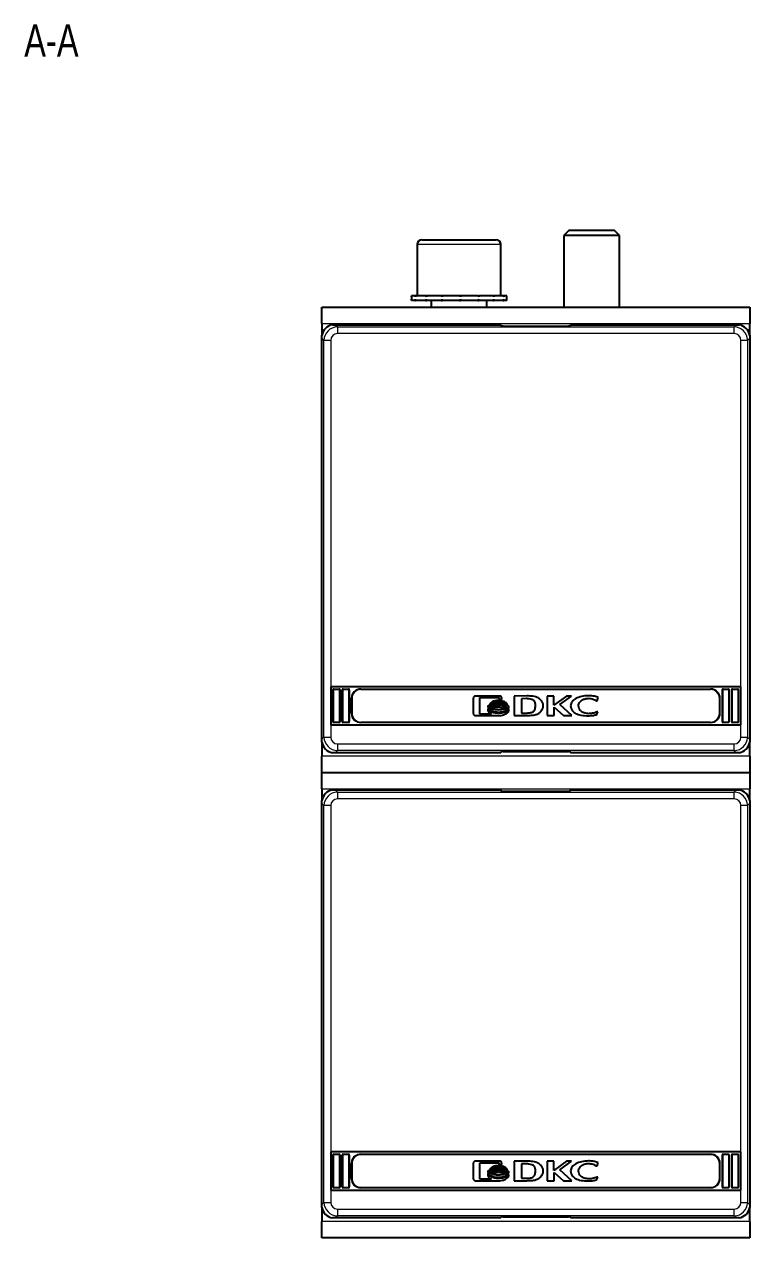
# Model space of a CAD drawing. Header units: millimetres. Extents: x 0 to 1604, y -557 to 575.
# Drawn here: x 1448.2 to 1604.1, y 289.4 to 550.2 of the extents above; entities that cross this region are included whole.
import ezdxf

# ---------------------------------------------------------------- set-up
doc = ezdxf.new("R2010")
doc.units = ezdxf.units.MM
doc.layers.add('FORMAT', color=7, linetype='Continuous')
doc.styles.add('SLDTEXTSTYLE0', font='TXT', dxfattribs={"width": 0.75})

msp = doc.modelspace()

# ---------------------------------------------------------------- linework, layer by layer
at = {"color": 7, "linetype": 'Continuous', "lineweight": 25}
for p, q in [((1533.64, 503.89), (1542.08, 503.89)), ((1542.08, 503.89), (1549.64, 503.89)), ((1565.22, 505.89), (1564.14, 504.82)), ((1564.14, 504.82), (1564.14, 489.39)), ((1576.14, 504.82), (1564.14, 504.82)), ((1575.07, 505.89), (1565.22, 505.89)), ((1576.14, 504.82), (1575.07, 505.89)), ((1576.14, 489.39), (1576.14, 504.82)), ((1532.64, 502.89), (1532.64, 491.89)), ((1550.64, 491.89), (1550.64, 502.89)), ((1531.39, 491.89), (1531.39, 490.89)), ((1531.39, 491.89), (1531.4, 491.89)), ((1531.39, 490.89), (1531.4, 490.89)), ((1531.4, 491.89), (1531.4, 491.64)), ((1532.21, 491.89), (1531.4, 491.89)), ((1531.4, 490.89), (1531.4, 491.14)), ((1532.21, 490.89), (1531.4, 490.89)), ((1532.21, 491.89), (1532.31, 491.89)), ((1532.21, 490.89), (1532.31, 490.89)), ((1532.31, 491.89), (1532.31, 491.64)), ((1534.46, 491.89), (1532.31, 491.89)), ((1532.31, 490.89), (1532.31, 491.14)), ((1534.46, 490.89), (1532.31, 490.89)), ((1534.46, 491.89), (1534.64, 491.89)), ((1534.46, 490.89), (1534.64, 490.89)), ((1534.64, 491.89), (1534.64, 491.64)), ((1537.81, 491.89), (1534.64, 491.89)), ((1534.64, 490.89), (1534.64, 491.14)), ((1537.81, 490.89), (1534.64, 490.89)), ((1535.64, 490.89), (1535.64, 489.39)), ((1537.81, 491.89), (1538.04, 491.89)), ((1537.81, 490.89), (1538.04, 490.89)), ((1538.04, 491.89), (1538.04, 491.64)), ((1541.74, 491.89), (1538.04, 491.89)), ((1538.04, 490.89), (1538.04, 491.14)), ((1541.74, 490.89), (1538.04, 490.89)), ((1541.74, 491.89), (1541.82, 491.89)), ((1541.74, 490.89), (1541.9, 490.89)), ((1541.9, 490.89), (1541.99, 490.89)), ((1541.95, 491.89), (1541.99, 491.89)), ((1541.99, 491.89), (1541.99, 491.64)), ((1545.65, 491.89), (1541.99, 491.89)), ((1541.99, 490.89), (1541.99, 491.14)), ((1545.65, 490.89), (1541.99, 490.89)), ((1545.65, 491.89), (1545.88, 491.89)), ((1545.65, 490.89), (1545.88, 490.89)), ((1545.88, 491.89), (1545.88, 491.64)), ((1548.96, 491.89), (1545.88, 491.89)), ((1545.88, 490.89), (1545.88, 491.14)), ((1548.96, 490.89), (1545.88, 490.89)), ((1547.64, 489.39), (1547.64, 490.89)), ((1548.96, 491.89), (1549.13, 491.89)), ((1548.96, 490.89), (1549.13, 490.89)), ((1549.13, 491.89), (1549.13, 491.64)), ((1551.15, 491.89), (1549.13, 491.89)), ((1549.13, 490.89), (1549.13, 491.14)), ((1551.15, 490.89), (1549.13, 490.89)), ((1551.15, 491.89), (1551.24, 491.89)), ((1551.15, 490.89), (1551.24, 490.89)), ((1551.24, 491.89), (1551.24, 491.64)), ((1551.89, 491.89), (1551.24, 491.89)), ((1551.24, 490.89), (1551.24, 491.14)), ((1551.89, 490.89), (1551.24, 490.89)), ((1551.89, 490.89), (1551.89, 491.89)), ((1512.14, 485.89), (1512.14, 489.39)), ((1512.14, 489.39), (1604.14, 489.39)), ((1604.14, 489.39), (1604.14, 485.89)), ((1512.14, 485.89), (1512.14, 483.37)), ((1514.42, 485.64), (1515.04, 485.64)), ((1515.04, 485.64), (1550.64, 485.64)), ((1550.64, 485.64), (1550.64, 485.51)), ((1551.14, 485.37), (1565.14, 485.37)), ((1565.64, 485.51), (1565.64, 485.64)), ((1565.64, 485.64), (1601.24, 485.64)), ((1601.24, 485.64), (1601.87, 485.64)), ((1604.14, 483.37), (1604.14, 485.89)), ((1512.14, 482.74), (1512.14, 483.37)), ((1512.14, 396.54), (1512.14, 482.74)), ((1604.14, 483.37), (1604.14, 482.74)), ((1604.14, 482.74), (1604.14, 396.54)), ((1602.24, 407.84), (1514.04, 407.84)), ((1514.04, 407.84), (1514.04, 399.64)), ((1514.54, 400.34), (1514.54, 407.14)), ((1514.74, 407.34), (1515.84, 407.34)), ((1516.04, 407.14), (1516.04, 400.34)), ((1516.54, 400.34), (1516.54, 407.14)), ((1516.74, 407.34), (1517.84, 407.34)), ((1518.04, 407.14), (1518.04, 400.34)), ((1520.54, 407.34), (1595.74, 407.34)), ((1598.24, 407.14), (1598.24, 400.34)), ((1598.44, 407.34), (1599.54, 407.34)), ((1599.74, 400.34), (1599.74, 407.14)), ((1600.24, 407.14), (1600.24, 400.34)), ((1600.44, 407.34), (1601.54, 407.34)), ((1601.74, 400.34), (1601.74, 407.14)), ((1602.24, 399.64), (1602.24, 407.84)), ((1518.54, 402.14), (1518.54, 405.34)), ((1544.71, 405.4), (1544.71, 402.08)), ((1550.39, 405.84), (1545.15, 405.84)), ((1546.13, 405.51), (1550.3, 405.51)), ((1546.13, 401.97), (1546.13, 405.51)), ((1550.3, 405.51), (1550.3, 405.12)), ((1550.3, 405.12), (1550.83, 405.12)), ((1550.83, 405.12), (1550.83, 405.4)), ((1556.29, 405.86), (1553.46, 405.84)), ((1553.46, 405.84), (1553.46, 401.64)), ((1556.08, 405.28), (1555.04, 405.26)), ((1555.04, 405.26), (1555.04, 402.16)), ((1562.05, 405.84), (1560.57, 405.84)), ((1560.57, 405.84), (1560.57, 401.64)), ((1562.05, 403.87), (1562.05, 405.84)), ((1564.72, 405.84), (1562.05, 403.87)), ((1563.32, 403.98), (1565.85, 405.84)), ((1565.85, 405.84), (1564.72, 405.84)), ((1571.12, 404.82), (1571.32, 404.82)), ((1571.32, 404.82), (1571.57, 405.55)), ((1597.74, 402.14), (1597.74, 405.34)), ((1548.59, 401.96), (1546.13, 401.97)), ((1547.86, 403.83), (1547.86, 403.38)), ((1547.86, 403.11), (1547.86, 402.65)), ((1552.32, 403.27), (1552.32, 403.72)), ((1552.32, 402.54), (1552.32, 403.01)), ((1555.04, 402.16), (1555.99, 402.18)), ((1562.07, 403.41), (1564.08, 401.64)), ((1562.07, 401.64), (1562.07, 403.41)), ((1565.91, 401.64), (1563.32, 403.98)), ((1571.3, 401.88), (1571.49, 402.42)), ((1571.49, 402.42), (1571.33, 402.42)), ((1514.04, 399.64), (1602.24, 399.64)), ((1515.84, 400.14), (1514.74, 400.14)), ((1517.84, 400.14), (1516.74, 400.14)), ((1595.74, 400.14), (1520.54, 400.14)), ((1545.15, 401.64), (1550.39, 401.64)), ((1553.46, 401.64), (1556.14, 401.65)), ((1556.14, 401.65), (1556.16, 401.65)), ((1556.16, 401.65), (1556.17, 401.65)), ((1560.57, 401.64), (1562.07, 401.64)), ((1564.08, 401.64), (1565.91, 401.64)), ((1599.54, 400.14), (1598.44, 400.14)), ((1601.54, 400.14), (1600.44, 400.14)), ((1512.14, 395.92), (1512.14, 396.54)), ((1604.14, 396.54), (1604.14, 395.92)), ((1512.14, 395.92), (1512.14, 392.89)), ((1551.14, 393.91), (1565.14, 393.91)), ((1604.14, 392.89), (1604.14, 395.92)), ((1512.14, 389.39), (1512.14, 392.89)), ((1515.04, 393.64), (1514.42, 393.64)), ((1550.64, 393.64), (1515.04, 393.64)), ((1550.64, 393.64), (1550.64, 393.78)), ((1565.64, 393.78), (1565.64, 393.64)), ((1601.24, 393.64), (1565.64, 393.64)), ((1601.87, 393.64), (1601.24, 393.64)), ((1604.14, 392.89), (1604.14, 389.39)), ((1512.14, 385.89), (1512.14, 389.39)), ((1512.14, 389.39), (1604.14, 389.39)), ((1604.14, 389.39), (1604.14, 385.89)), ((1512.14, 385.89), (1512.14, 383.37)), ((1514.42, 385.64), (1515.04, 385.64)), ((1515.04, 385.64), (1550.64, 385.64)), ((1550.64, 385.64), (1550.64, 385.51)), ((1551.14, 385.37), (1565.14, 385.37)), ((1565.64, 385.51), (1565.64, 385.64)), ((1565.64, 385.64), (1601.24, 385.64)), ((1601.24, 385.64), (1601.87, 385.64)), ((1604.14, 383.37), (1604.14, 385.89)), ((1512.14, 382.74), (1512.14, 383.37)), ((1512.14, 296.54), (1512.14, 382.74)), ((1604.14, 383.37), (1604.14, 382.74)), ((1604.14, 382.74), (1604.14, 296.54)), ((1602.24, 307.84), (1514.04, 307.84)), ((1514.04, 307.84), (1514.04, 299.64)), ((1602.24, 299.64), (1602.24, 307.84)), ((1514.54, 300.34), (1514.54, 307.14)), ((1514.74, 307.34), (1515.84, 307.34)), ((1516.04, 307.14), (1516.04, 300.34)), ((1516.54, 300.34), (1516.54, 307.14)), ((1516.74, 307.34), (1517.84, 307.34)), ((1518.04, 307.14), (1518.04, 300.34)), ((1518.54, 302.14), (1518.54, 305.34)), ((1520.54, 307.34), (1595.74, 307.34)), ((1544.71, 305.4), (1544.71, 302.08)), ((1550.39, 305.84), (1545.15, 305.84)), ((1546.13, 305.51), (1550.3, 305.51)), ((1546.13, 301.97), (1546.13, 305.51)), ((1550.3, 305.51), (1550.3, 305.12)), ((1550.83, 305.12), (1550.83, 305.4)), ((1556.29, 305.86), (1553.46, 305.84)), ((1553.46, 305.84), (1553.46, 301.64)), ((1556.08, 305.28), (1555.04, 305.26)), ((1555.04, 305.26), (1555.04, 302.16)), ((1562.05, 305.84), (1560.57, 305.84)), ((1560.57, 305.84), (1560.57, 301.64)), ((1562.05, 303.87), (1562.05, 305.84)), ((1564.72, 305.84), (1562.05, 303.87)), ((1563.32, 303.98), (1565.85, 305.84)), ((1565.85, 305.84), (1564.72, 305.84)), ((1571.32, 304.82), (1571.57, 305.55)), ((1597.74, 302.14), (1597.74, 305.34)), ((1598.24, 307.14), (1598.24, 300.34)), ((1598.44, 307.34), (1599.54, 307.34)), ((1599.74, 300.34), (1599.74, 307.14)), ((1600.24, 307.14), (1600.24, 300.34)), ((1600.44, 307.34), (1601.54, 307.34)), ((1601.74, 300.34), (1601.74, 307.14)), ((1547.86, 303.83), (1547.86, 303.38)), ((1547.86, 303.11), (1547.86, 302.65)), ((1550.3, 305.12), (1550.83, 305.12)), ((1552.32, 303.27), (1552.32, 303.72)), ((1552.32, 302.54), (1552.32, 303.01)), ((1562.07, 303.41), (1564.08, 301.64)), ((1562.07, 301.64), (1562.07, 303.41)), ((1565.91, 301.64), (1563.32, 303.98)), ((1571.12, 304.82), (1571.32, 304.82)), ((1515.84, 300.14), (1514.74, 300.14)), ((1517.84, 300.14), (1516.74, 300.14)), ((1595.74, 300.14), (1520.54, 300.14)), ((1545.15, 301.64), (1550.39, 301.64)), ((1548.59, 301.96), (1546.13, 301.97)), ((1553.46, 301.64), (1556.14, 301.65)), ((1555.04, 302.16), (1555.99, 302.18)), ((1556.14, 301.65), (1556.16, 301.65)), ((1556.16, 301.65), (1556.17, 301.65)), ((1560.57, 301.64), (1562.07, 301.64)), ((1564.08, 301.64), (1565.91, 301.64)), ((1571.3, 301.88), (1571.49, 302.42)), ((1571.49, 302.42), (1571.33, 302.42)), ((1599.54, 300.14), (1598.44, 300.14)), ((1601.54, 300.14), (1600.44, 300.14)), ((1514.04, 299.64), (1602.24, 299.64)), ((1512.14, 295.92), (1512.14, 296.54)), ((1512.14, 295.92), (1512.14, 292.89)), ((1604.14, 296.54), (1604.14, 295.92)), ((1604.14, 292.89), (1604.14, 295.92)), ((1512.14, 289.39), (1512.14, 292.89)), ((1515.04, 293.64), (1514.42, 293.64)), ((1550.64, 293.64), (1515.04, 293.64)), ((1550.64, 293.64), (1550.64, 293.78)), ((1551.14, 293.91), (1565.14, 293.91)), ((1565.64, 293.78), (1565.64, 293.64)), ((1601.24, 293.64), (1565.64, 293.64)), ((1601.87, 293.64), (1601.24, 293.64)), ((1604.14, 292.89), (1604.14, 289.39)), ((1604.14, 289.39), (1512.14, 289.39))]:
    msp.add_line(p, q, dxfattribs=at)
at = {"color": 8, "linetype": 'Continuous', "lineweight": 18}
for p, q in [((1542.13, 502.89), (1532.64, 502.89)), ((1550.64, 502.89), (1542.13, 502.89)), ((1512.14, 485.89), (1604.14, 485.89)), ((1515.04, 485.64), (1515.49, 485.19)), ((1515.49, 485.19), (1515.49, 483.74)), ((1515.49, 485.19), (1600.79, 485.19)), ((1600.79, 485.19), (1601.24, 485.64)), ((1600.79, 483.74), (1600.79, 485.19)), ((1512.59, 482.29), (1512.14, 482.74)), ((1600.79, 483.74), (1515.49, 483.74)), ((1604.14, 482.74), (1603.69, 482.29)), ((1514.04, 482.29), (1512.59, 482.29)), ((1512.59, 396.99), (1512.59, 482.29)), ((1514.04, 482.29), (1514.04, 407.84)), ((1602.24, 407.84), (1602.24, 482.29)), ((1603.69, 482.29), (1602.24, 482.29)), ((1603.69, 482.29), (1603.69, 396.99)), ((1514.54, 400.34), (1514.54, 407.14)), ((1514.54, 407.14), (1514.64, 407.14)), ((1514.54, 407.14), (1514.54, 407.14)), ((1514.64, 407.14), (1514.64, 400.34)), ((1514.74, 407.24), (1514.74, 407.34)), ((1514.74, 407.34), (1515.84, 407.34)), ((1514.74, 407.34), (1514.74, 407.34)), ((1515.84, 407.24), (1514.74, 407.24)), ((1515.84, 407.24), (1515.84, 407.34)), ((1515.84, 407.34), (1515.84, 407.34)), ((1515.94, 400.34), (1515.94, 407.14)), ((1515.94, 407.14), (1516.04, 407.14)), ((1516.04, 407.14), (1516.04, 400.34)), ((1516.04, 407.14), (1516.04, 407.14)), ((1516.54, 407.14), (1516.64, 407.14)), ((1516.54, 400.34), (1516.54, 407.14)), ((1516.54, 407.14), (1516.54, 407.14)), ((1516.64, 407.14), (1516.64, 400.34)), ((1516.74, 407.24), (1516.74, 407.34)), ((1516.74, 407.34), (1517.84, 407.34)), ((1516.74, 407.34), (1516.74, 407.34)), ((1517.84, 407.24), (1516.74, 407.24)), ((1517.84, 407.24), (1517.84, 407.34)), ((1517.84, 407.34), (1517.84, 407.34)), ((1517.94, 400.34), (1517.94, 407.14)), ((1517.94, 407.14), (1518.04, 407.14)), ((1518.04, 407.14), (1518.04, 400.34)), ((1518.04, 407.14), (1518.04, 407.14)), ((1520.54, 407.34), (1595.74, 407.34)), ((1520.54, 407.24), (1520.54, 407.34)), ((1520.54, 407.34), (1520.54, 407.34)), ((1595.74, 407.24), (1520.54, 407.24)), ((1595.74, 407.34), (1595.74, 407.24)), ((1595.74, 407.34), (1595.74, 407.34)), ((1598.24, 407.14), (1598.34, 407.14)), ((1598.24, 400.34), (1598.24, 407.14)), ((1598.24, 407.14), (1598.24, 407.14)), ((1598.34, 407.14), (1598.34, 400.34)), ((1598.44, 407.34), (1598.44, 407.24)), ((1598.44, 407.34), (1599.54, 407.34)), ((1598.44, 407.34), (1598.44, 407.34)), ((1599.54, 407.24), (1598.44, 407.24)), ((1599.54, 407.34), (1599.54, 407.24)), ((1599.54, 407.34), (1599.54, 407.34)), ((1599.64, 400.34), (1599.64, 407.14)), ((1599.64, 407.14), (1599.74, 407.14)), ((1599.74, 407.14), (1599.74, 400.34)), ((1599.74, 407.14), (1599.74, 407.14)), ((1600.24, 400.34), (1600.24, 407.14)), ((1600.34, 407.14), (1600.24, 407.14)), ((1600.24, 407.14), (1600.24, 407.14)), ((1600.34, 407.14), (1600.34, 400.34)), ((1600.44, 407.24), (1600.44, 407.34)), ((1600.44, 407.34), (1601.54, 407.34)), ((1600.44, 407.34), (1600.44, 407.34)), ((1601.54, 407.24), (1600.44, 407.24)), ((1601.54, 407.24), (1601.54, 407.34)), ((1601.54, 407.34), (1601.54, 407.34)), ((1601.64, 400.34), (1601.64, 407.14)), ((1601.74, 407.14), (1601.64, 407.14)), ((1601.74, 407.14), (1601.74, 400.34)), ((1601.74, 407.14), (1601.74, 407.14)), ((1518.54, 402.14), (1518.54, 405.34)), ((1518.64, 405.34), (1518.54, 405.34)), ((1518.54, 405.34), (1518.54, 405.34)), ((1518.64, 405.34), (1518.64, 402.14)), ((1597.64, 402.14), (1597.64, 405.34)), ((1597.74, 405.34), (1597.64, 405.34)), ((1597.74, 405.34), (1597.74, 402.14)), ((1597.74, 405.34), (1597.74, 405.34)), ((1518.64, 402.14), (1518.54, 402.14)), ((1518.54, 402.14), (1518.54, 402.14)), ((1597.74, 402.14), (1597.64, 402.14)), ((1597.74, 402.14), (1597.74, 402.14)), ((1514.04, 399.64), (1514.04, 396.99)), ((1514.54, 400.34), (1514.64, 400.34)), ((1514.54, 400.34), (1514.54, 400.34)), ((1514.74, 400.24), (1515.84, 400.24)), ((1514.74, 400.14), (1514.74, 400.24)), ((1515.84, 400.14), (1514.74, 400.14)), ((1514.74, 400.14), (1514.74, 400.14)), ((1515.84, 400.14), (1515.84, 400.24)), ((1515.84, 400.14), (1515.84, 400.14)), ((1515.94, 400.34), (1516.04, 400.34)), ((1516.04, 400.34), (1516.04, 400.34)), ((1516.54, 400.34), (1516.64, 400.34)), ((1516.54, 400.34), (1516.54, 400.34)), ((1516.74, 400.24), (1517.84, 400.24)), ((1516.74, 400.14), (1516.74, 400.24)), ((1517.84, 400.14), (1516.74, 400.14)), ((1516.74, 400.14), (1516.74, 400.14)), ((1517.84, 400.14), (1517.84, 400.24)), ((1517.84, 400.14), (1517.84, 400.14)), ((1517.94, 400.34), (1518.04, 400.34)), ((1518.04, 400.34), (1518.04, 400.34)), ((1520.54, 400.24), (1595.74, 400.24)), ((1520.54, 400.24), (1520.54, 400.14)), ((1595.74, 400.14), (1520.54, 400.14)), ((1520.54, 400.14), (1520.54, 400.14)), ((1595.74, 400.14), (1595.74, 400.24)), ((1595.74, 400.14), (1595.74, 400.14)), ((1598.24, 400.34), (1598.34, 400.34)), ((1598.24, 400.34), (1598.24, 400.34)), ((1598.44, 400.24), (1599.54, 400.24)), ((1598.44, 400.24), (1598.44, 400.14)), ((1599.54, 400.14), (1598.44, 400.14)), ((1598.44, 400.14), (1598.44, 400.14)), ((1599.54, 400.24), (1599.54, 400.14)), ((1599.54, 400.14), (1599.54, 400.14)), ((1599.64, 400.34), (1599.74, 400.34)), ((1599.74, 400.34), (1599.74, 400.34)), ((1600.34, 400.34), (1600.24, 400.34)), ((1600.24, 400.34), (1600.24, 400.34)), ((1600.44, 400.24), (1601.54, 400.24)), ((1600.44, 400.14), (1600.44, 400.24)), ((1601.54, 400.14), (1600.44, 400.14)), ((1600.44, 400.14), (1600.44, 400.14)), ((1601.54, 400.14), (1601.54, 400.24)), ((1601.54, 400.14), (1601.54, 400.14)), ((1601.74, 400.34), (1601.64, 400.34)), ((1601.74, 400.34), (1601.74, 400.34)), ((1602.24, 396.99), (1602.24, 399.64)), ((1512.14, 396.54), (1512.59, 396.99)), ((1512.59, 396.99), (1514.04, 396.99)), ((1602.24, 396.99), (1603.69, 396.99)), ((1603.69, 396.99), (1604.14, 396.54)), ((1515.49, 394.09), (1515.04, 393.64)), ((1515.49, 395.54), (1600.79, 395.54)), ((1515.49, 395.54), (1515.49, 394.09)), ((1600.79, 394.09), (1515.49, 394.09)), ((1600.79, 394.09), (1600.79, 395.54)), ((1601.24, 393.64), (1600.79, 394.09)), ((1604.14, 392.89), (1512.14, 392.89)), ((1512.14, 385.89), (1604.14, 385.89)), ((1515.04, 385.64), (1515.49, 385.19)), ((1515.49, 385.19), (1515.49, 383.74)), ((1515.49, 385.19), (1600.79, 385.19)), ((1600.79, 383.74), (1515.49, 383.74)), ((1600.79, 385.19), (1601.24, 385.64)), ((1600.79, 383.74), (1600.79, 385.19)), ((1512.59, 382.29), (1512.14, 382.74)), ((1514.04, 382.29), (1512.59, 382.29)), ((1512.59, 296.99), (1512.59, 382.29)), ((1514.04, 382.29), (1514.04, 307.84)), ((1602.24, 307.84), (1602.24, 382.29)), ((1603.69, 382.29), (1602.24, 382.29)), ((1604.14, 382.74), (1603.69, 382.29)), ((1603.69, 382.29), (1603.69, 296.99)), ((1514.54, 307.14), (1514.64, 307.14)), ((1514.54, 300.34), (1514.54, 307.14)), ((1514.54, 307.14), (1514.54, 307.14)), ((1514.64, 307.14), (1514.64, 300.34)), ((1514.74, 307.24), (1514.74, 307.34)), ((1514.74, 307.34), (1515.84, 307.34)), ((1514.74, 307.34), (1514.74, 307.34)), ((1515.84, 307.24), (1514.74, 307.24)), ((1515.84, 307.24), (1515.84, 307.34)), ((1515.84, 307.34), (1515.84, 307.34)), ((1515.94, 300.34), (1515.94, 307.14)), ((1515.94, 307.14), (1516.04, 307.14)), ((1516.04, 307.14), (1516.04, 300.34)), ((1516.04, 307.14), (1516.04, 307.14)), ((1516.54, 307.14), (1516.64, 307.14)), ((1516.54, 300.34), (1516.54, 307.14)), ((1516.54, 307.14), (1516.54, 307.14)), ((1516.64, 307.14), (1516.64, 300.34)), ((1516.74, 307.24), (1516.74, 307.34)), ((1516.74, 307.34), (1517.84, 307.34)), ((1516.74, 307.34), (1516.74, 307.34)), ((1517.84, 307.24), (1516.74, 307.24)), ((1517.84, 307.24), (1517.84, 307.34)), ((1517.84, 307.34), (1517.84, 307.34)), ((1517.94, 300.34), (1517.94, 307.14)), ((1517.94, 307.14), (1518.04, 307.14)), ((1518.04, 307.14), (1518.04, 300.34)), ((1518.04, 307.14), (1518.04, 307.14)), ((1518.64, 305.34), (1518.54, 305.34)), ((1518.54, 302.14), (1518.54, 305.34)), ((1518.54, 305.34), (1518.54, 305.34)), ((1518.64, 305.34), (1518.64, 302.14)), ((1520.54, 307.34), (1595.74, 307.34)), ((1520.54, 307.24), (1520.54, 307.34)), ((1520.54, 307.34), (1520.54, 307.34)), ((1595.74, 307.24), (1520.54, 307.24)), ((1595.74, 307.34), (1595.74, 307.24)), ((1595.74, 307.34), (1595.74, 307.34)), ((1597.74, 305.34), (1597.64, 305.34)), ((1597.64, 302.14), (1597.64, 305.34)), ((1597.74, 305.34), (1597.74, 302.14)), ((1597.74, 305.34), (1597.74, 305.34)), ((1598.24, 300.34), (1598.24, 307.14)), ((1598.24, 307.14), (1598.34, 307.14)), ((1598.24, 307.14), (1598.24, 307.14)), ((1598.34, 307.14), (1598.34, 300.34)), ((1598.44, 307.34), (1599.54, 307.34)), ((1598.44, 307.34), (1598.44, 307.24)), ((1598.44, 307.34), (1598.44, 307.34)), ((1599.54, 307.24), (1598.44, 307.24)), ((1599.54, 307.34), (1599.54, 307.24)), ((1599.54, 307.34), (1599.54, 307.34)), ((1599.64, 300.34), (1599.64, 307.14)), ((1599.64, 307.14), (1599.74, 307.14)), ((1599.74, 307.14), (1599.74, 300.34)), ((1599.74, 307.14), (1599.74, 307.14)), ((1600.24, 300.34), (1600.24, 307.14)), ((1600.34, 307.14), (1600.24, 307.14)), ((1600.24, 307.14), (1600.24, 307.14)), ((1600.34, 307.14), (1600.34, 300.34)), ((1600.44, 307.24), (1600.44, 307.34)), ((1600.44, 307.34), (1601.54, 307.34)), ((1600.44, 307.34), (1600.44, 307.34)), ((1601.54, 307.24), (1600.44, 307.24)), ((1601.54, 307.24), (1601.54, 307.34)), ((1601.54, 307.34), (1601.54, 307.34)), ((1601.64, 300.34), (1601.64, 307.14)), ((1601.74, 307.14), (1601.64, 307.14)), ((1601.74, 307.14), (1601.74, 300.34)), ((1601.74, 307.14), (1601.74, 307.14)), ((1514.54, 300.34), (1514.64, 300.34)), ((1514.54, 300.34), (1514.54, 300.34)), ((1514.74, 300.24), (1515.84, 300.24)), ((1514.74, 300.14), (1514.74, 300.24)), ((1515.84, 300.14), (1514.74, 300.14)), ((1514.74, 300.14), (1514.74, 300.14)), ((1515.84, 300.14), (1515.84, 300.24)), ((1515.84, 300.14), (1515.84, 300.14)), ((1515.94, 300.34), (1516.04, 300.34)), ((1516.04, 300.34), (1516.04, 300.34)), ((1516.54, 300.34), (1516.64, 300.34)), ((1516.54, 300.34), (1516.54, 300.34)), ((1516.74, 300.24), (1517.84, 300.24)), ((1516.74, 300.14), (1516.74, 300.24)), ((1517.84, 300.14), (1516.74, 300.14)), ((1516.74, 300.14), (1516.74, 300.14)), ((1517.84, 300.14), (1517.84, 300.24)), ((1517.84, 300.14), (1517.84, 300.14)), ((1517.94, 300.34), (1518.04, 300.34)), ((1518.04, 300.34), (1518.04, 300.34)), ((1518.64, 302.14), (1518.54, 302.14)), ((1518.54, 302.14), (1518.54, 302.14)), ((1520.54, 300.24), (1595.74, 300.24)), ((1520.54, 300.24), (1520.54, 300.14)), ((1595.74, 300.14), (1520.54, 300.14)), ((1520.54, 300.14), (1520.54, 300.14)), ((1595.74, 300.14), (1595.74, 300.24)), ((1595.74, 300.14), (1595.74, 300.14)), ((1597.74, 302.14), (1597.64, 302.14)), ((1597.74, 302.14), (1597.74, 302.14)), ((1598.24, 300.34), (1598.34, 300.34)), ((1598.24, 300.34), (1598.24, 300.34)), ((1598.44, 300.24), (1599.54, 300.24)), ((1598.44, 300.24), (1598.44, 300.14)), ((1599.54, 300.14), (1598.44, 300.14)), ((1598.44, 300.14), (1598.44, 300.14)), ((1599.54, 300.24), (1599.54, 300.14)), ((1599.54, 300.14), (1599.54, 300.14)), ((1599.64, 300.34), (1599.74, 300.34)), ((1599.74, 300.34), (1599.74, 300.34)), ((1600.34, 300.34), (1600.24, 300.34)), ((1600.24, 300.34), (1600.24, 300.34)), ((1600.44, 300.24), (1601.54, 300.24)), ((1600.44, 300.14), (1600.44, 300.24)), ((1601.54, 300.14), (1600.44, 300.14)), ((1600.44, 300.14), (1600.44, 300.14)), ((1601.54, 300.14), (1601.54, 300.24)), ((1601.54, 300.14), (1601.54, 300.14)), ((1601.74, 300.34), (1601.64, 300.34)), ((1601.74, 300.34), (1601.74, 300.34)), ((1514.04, 299.64), (1514.04, 296.99)), ((1602.24, 296.99), (1602.24, 299.64)), ((1512.14, 296.54), (1512.59, 296.99)), ((1512.59, 296.99), (1514.04, 296.99)), ((1515.49, 295.54), (1600.79, 295.54)), ((1515.49, 295.54), (1515.49, 294.09)), ((1600.79, 294.09), (1600.79, 295.54)), ((1602.24, 296.99), (1603.69, 296.99)), ((1603.69, 296.99), (1604.14, 296.54)), ((1604.14, 292.89), (1512.14, 292.89)), ((1515.49, 294.09), (1515.04, 293.64)), ((1600.79, 294.09), (1515.49, 294.09)), ((1601.24, 293.64), (1600.79, 294.09))]:
    msp.add_line(p, q, dxfattribs=at)
at = {"color": 7, "linetype": 'Continuous', "lineweight": 25}
for centre, radius, start, end in [((1533.64, 502.89), 1, 90, 180), ((1549.64, 502.89), 1, 0, 90), ((1514.74, 407.14), 0.2, 90, 180), ((1515.84, 407.14), 0.2, 360, 90), ((1516.74, 407.14), 0.2, 90, 180), ((1517.84, 407.14), 0.2, 0, 90), ((1520.54, 405.34), 2, 90, 180), ((1595.74, 405.34), 2, 0, 90), ((1598.44, 407.14), 0.2, 90, 180), ((1599.54, 407.14), 0.2, 360, 90), ((1600.44, 407.14), 0.2, 90, 180), ((1601.54, 407.14), 0.2, 0, 90), ((1520.54, 402.14), 2, 180, 270), ((1595.74, 402.14), 2, 270, 0), ((1514.74, 400.34), 0.2, 180, 270), ((1515.84, 400.34), 0.2, 270, 360), ((1516.74, 400.34), 0.2, 180, 270), ((1517.84, 400.34), 0.2, 270, 0), ((1598.44, 400.34), 0.2, 180, 270), ((1599.54, 400.34), 0.2, 270, 360), ((1600.44, 400.34), 0.2, 180, 270), ((1601.54, 400.34), 0.2, 270, 0), ((1514.74, 307.14), 0.2, 90, 180), ((1515.84, 307.14), 0.2, 360, 90), ((1516.74, 307.14), 0.2, 90, 180), ((1517.84, 307.14), 0.2, 0, 90), ((1520.54, 305.34), 2, 90, 180), ((1595.74, 305.34), 2, 0, 90), ((1598.44, 307.14), 0.2, 90, 180), ((1599.54, 307.14), 0.2, 0, 90), ((1600.44, 307.14), 0.2, 90, 180), ((1601.54, 307.14), 0.2, 0, 90), ((1514.74, 300.34), 0.2, 180, 270), ((1515.84, 300.34), 0.2, 270, 360), ((1516.74, 300.34), 0.2, 180, 270), ((1517.84, 300.34), 0.2, 270, 0), ((1520.54, 302.14), 2, 180, 270), ((1595.74, 302.14), 2, 270, 0), ((1598.44, 300.34), 0.2, 180, 270), ((1599.54, 300.34), 0.2, 270, 360), ((1600.44, 300.34), 0.2, 180, 270), ((1601.54, 300.34), 0.2, 270, 0)]:
    msp.add_arc(centre, radius, start, end, dxfattribs=at)
at = {"color": 8, "linetype": 'Continuous', "lineweight": 18}
for centre, radius, start, end in [((1514.74, 407.14), 0.198, 90, 180), ((1514.74, 407.14), 0.0982, 90, 180), ((1515.84, 407.14), 0.198, 360, 90), ((1515.84, 407.14), 0.0982, 0, 90), ((1516.74, 407.14), 0.198, 90, 180), ((1516.74, 407.14), 0.0982, 90, 180), ((1517.84, 407.14), 0.198, 0, 90), ((1517.84, 407.14), 0.0982, 0, 90), ((1520.54, 405.34), 2, 90, 180), ((1520.54, 405.34), 1.9, 90, 180), ((1595.74, 405.34), 2, 0, 90), ((1595.74, 405.34), 1.9, 0, 90), ((1598.44, 407.14), 0.198, 90, 180), ((1598.44, 407.14), 0.0982, 90, 180), ((1599.54, 407.14), 0.198, 360, 90), ((1599.54, 407.14), 0.0982, 0, 90), ((1600.44, 407.14), 0.198, 90, 180), ((1600.44, 407.14), 0.0982, 90, 180), ((1601.54, 407.14), 0.198, 0, 90), ((1601.54, 407.14), 0.0982, 0, 90), ((1520.54, 402.14), 2, 180, 270), ((1520.54, 402.14), 1.9, 180, 270), ((1595.74, 402.14), 1.9, 270, 0), ((1595.74, 402.14), 2, 270, 0), ((1514.74, 400.34), 0.198, 180, 270), ((1514.74, 400.34), 0.0982, 180, 270), ((1515.84, 400.34), 0.0982, 270, 0), ((1515.84, 400.34), 0.198, 270, 360), ((1516.74, 400.34), 0.198, 180, 270), ((1516.74, 400.34), 0.0982, 180, 270), ((1517.84, 400.34), 0.0982, 270, 0), ((1517.84, 400.34), 0.198, 270, 0), ((1598.44, 400.34), 0.198, 180, 270), ((1598.44, 400.34), 0.0982, 180, 270), ((1599.54, 400.34), 0.0982, 270, 0), ((1599.54, 400.34), 0.198, 270, 360), ((1600.44, 400.34), 0.198, 180, 270), ((1600.44, 400.34), 0.0982, 180, 270), ((1601.54, 400.34), 0.0982, 270, 0), ((1601.54, 400.34), 0.198, 270, 0), ((1514.74, 307.14), 0.198, 90, 180), ((1514.74, 307.14), 0.0982, 90, 180), ((1515.84, 307.14), 0.198, 360, 90), ((1515.84, 307.14), 0.0982, 0, 90), ((1516.74, 307.14), 0.198, 90, 180), ((1516.74, 307.14), 0.0982, 90, 180), ((1517.84, 307.14), 0.198, 0, 90), ((1517.84, 307.14), 0.0982, 0, 90), ((1520.54, 305.34), 2, 90, 180), ((1520.54, 305.34), 1.9, 90, 180), ((1595.74, 305.34), 2, 0, 90), ((1595.74, 305.34), 1.9, 0, 90), ((1598.44, 307.14), 0.198, 90, 180), ((1598.44, 307.14), 0.0982, 90, 180), ((1599.54, 307.14), 0.198, 0, 90), ((1599.54, 307.14), 0.0982, 0, 90), ((1600.44, 307.14), 0.198, 90, 180), ((1600.44, 307.14), 0.0982, 90, 180), ((1601.54, 307.14), 0.198, 0, 90), ((1601.54, 307.14), 0.0982, 0, 90), ((1514.74, 300.34), 0.198, 180, 270), ((1514.74, 300.34), 0.0982, 180, 270), ((1515.84, 300.34), 0.0982, 270, 0), ((1515.84, 300.34), 0.198, 270, 360), ((1516.74, 300.34), 0.198, 180, 270), ((1516.74, 300.34), 0.0982, 180, 270), ((1517.84, 300.34), 0.0982, 270, 0), ((1517.84, 300.34), 0.198, 270, 0), ((1520.54, 302.14), 2, 180, 270), ((1520.54, 302.14), 1.9, 180, 270), ((1595.74, 302.14), 1.9, 270, 0), ((1595.74, 302.14), 2, 270, 0), ((1598.44, 300.34), 0.198, 180, 270), ((1598.44, 300.34), 0.0982, 180, 270), ((1599.54, 300.34), 0.0982, 270, 0), ((1599.54, 300.34), 0.198, 270, 360), ((1600.44, 300.34), 0.198, 180, 270), ((1600.44, 300.34), 0.0982, 180, 270), ((1601.54, 300.34), 0.0982, 270, 0), ((1601.54, 300.34), 0.198, 270, 0)]:
    msp.add_arc(centre, radius, start, end, dxfattribs=at)
at = {"color": 7, "linetype": 'Continuous', "lineweight": 25}
for centre, major_axis, ratio, start_param, end_param in [((1515.19, 482.59), (2.27, -2.27), 0.935113, 2.575748, 3.707437), ((1551.14, 485.51), (0.5, 0), 0.267949, 3.141593, 4.712389), ((1565.14, 485.51), (0.5, 0), 0.267949, 4.712389, 6.283185), ((1601.09, 482.59), (-2.27, -2.27), 0.935113, 2.575748, 3.707437), ((1515.19, 396.69), (2.27, 2.27), 0.935113, 2.575748, 3.707437), ((1551.14, 393.78), (0.5, 0), 0.267949, 1.570796, 3.141593), ((1565.14, 393.78), (0.5, 0), 0.267949, 0, 1.570796), ((1601.09, 396.69), (-2.27, 2.27), 0.935113, 2.575748, 3.707437), ((1515.19, 382.59), (2.27, -2.27), 0.935113, 2.575748, 3.707437), ((1551.14, 385.51), (0.5, 0), 0.267949, 3.141593, 4.712389), ((1565.14, 385.51), (0.5, 0), 0.267949, 4.712389, 6.283185), ((1601.09, 382.59), (-2.27, -2.27), 0.935113, 2.575748, 3.707437), ((1515.19, 296.69), (2.27, 2.27), 0.935113, 2.575748, 3.707437), ((1601.09, 296.69), (-2.27, 2.27), 0.935113, 2.575748, 3.707437), ((1551.14, 293.78), (0.5, 0), 0.267949, 1.570796, 3.141593), ((1565.14, 293.78), (0.5, 0), 0.267949, 0, 1.570796)]:
    msp.add_ellipse(centre, major_axis=major_axis, ratio=ratio, start_param=start_param, end_param=end_param, dxfattribs=at)
at = {"color": 8, "linetype": 'Continuous', "lineweight": 18}
for centre, major_axis, ratio, start_param, end_param in [((1515.6, 482.19), (2.13, -2.13), 0.997754, 2.389713, 3.893472), ((1600.69, 482.19), (2.13, 2.13), 0.997754, 5.531306, 7.035065), ((1515.6, 482.19), (1.13, -1.13), 0.935113, 2.389713, 3.893472), ((1600.69, 482.19), (-1.13, -1.13), 0.935113, 2.389713, 3.893472), ((1515.6, 397.1), (2.13, 2.13), 0.997754, 2.389713, 3.893472), ((1515.6, 397.1), (1.13, 1.13), 0.935113, 2.389713, 3.893472), ((1600.69, 397.1), (-1.13, 1.13), 0.935113, 2.389713, 3.893472), ((1600.69, 397.1), (-2.13, 2.13), 0.997754, 2.389713, 3.893472), ((1515.6, 382.19), (2.13, -2.13), 0.997754, 2.389713, 3.893472), ((1515.6, 382.19), (1.13, -1.13), 0.935113, 2.389713, 3.893472), ((1600.69, 382.19), (2.13, 2.13), 0.997754, 5.531306, 7.035065), ((1600.69, 382.19), (-1.13, -1.13), 0.935113, 2.389713, 3.893472), ((1515.6, 297.1), (2.13, 2.13), 0.997754, 2.389713, 3.893472), ((1515.6, 297.1), (1.13, 1.13), 0.935113, 2.389713, 3.893472), ((1600.69, 297.1), (-1.13, 1.13), 0.935113, 2.389713, 3.893472), ((1600.69, 297.1), (-2.13, 2.13), 0.997754, 2.389713, 3.893472)]:
    msp.add_ellipse(centre, major_axis=major_axis, ratio=ratio, start_param=start_param, end_param=end_param, dxfattribs=at)
at = {"color": 7, "linetype": 'Continuous', "lineweight": 25}
for points, knots in [([(1531.4, 491.64), (1531.4, 491.68), (1531.39, 491.75), (1531.39, 491.83), (1531.39, 491.87), (1531.39, 491.89)], [0, 0, 0, 0, 0.499981, 0.749988, 1, 1, 1, 1]), ([(1531.39, 490.89), (1531.39, 490.91), (1531.39, 490.95), (1531.39, 491.04), (1531.4, 491.1), (1531.4, 491.14)], [0, 0, 0, 0, 0.25014, 0.50028, 1, 1, 1, 1]), ([(1532.31, 491.64), (1532.29, 491.68), (1532.27, 491.75), (1532.23, 491.83), (1532.22, 491.87), (1532.21, 491.89)], [0, 0, 0, 0, 0.4999808, 0.7499881, 1, 1, 1, 1]), ([(1532.21, 490.89), (1532.22, 490.91), (1532.23, 490.95), (1532.27, 491.04), (1532.29, 491.1), (1532.31, 491.14)], [0, 0, 0, 0, 0.25014, 0.50028, 1, 1, 1, 1]), ([(1534.64, 491.64), (1534.61, 491.68), (1534.57, 491.75), (1534.51, 491.83), (1534.48, 491.87), (1534.46, 491.89)], [0, 0, 0, 0, 0.499981, 0.749988, 1, 1, 1, 1]), ([(1534.46, 490.89), (1534.48, 490.91), (1534.51, 490.95), (1534.57, 491.04), (1534.61, 491.1), (1534.64, 491.14)], [0, 0, 0, 0, 0.25014, 0.50028, 1, 1, 1, 1]), ([(1538.04, 491.64), (1538, 491.68), (1537.95, 491.75), (1537.87, 491.83), (1537.83, 491.87), (1537.81, 491.89)], [0, 0, 0, 0, 0.499981, 0.749988, 1, 1, 1, 1]), ([(1537.81, 490.89), (1537.83, 490.91), (1537.87, 490.95), (1537.95, 491.04), (1538, 491.1), (1538.04, 491.14)], [0, 0, 0, 0, 0.25014, 0.50028, 1, 1, 1, 1]), ([(1541.99, 491.64), (1541.95, 491.68), (1541.89, 491.75), (1541.8, 491.83), (1541.76, 491.87), (1541.74, 491.89)], [0, 0, 0, 0, 0.499981, 0.749988, 1, 1, 1, 1]), ([(1541.74, 490.89), (1541.76, 490.91), (1541.8, 490.95), (1541.89, 491.04), (1541.95, 491.1), (1541.99, 491.14)], [0, 0, 0, 0, 0.25014, 0.50028, 1, 1, 1, 1]), ([(1541.99, 491.64), (1541.97, 491.71), (1541.95, 491.84), (1541.92, 491.88), (1541.9, 491.89)], [0, 0, 0, 0, 0.561794, 1, 1, 1, 1]), ([(1541.99, 491.14), (1541.97, 491.07), (1541.95, 490.94), (1541.92, 490.91), (1541.9, 490.89)], [0, 0, 0, 0, 0.561794, 1, 1, 1, 1]), ([(1545.88, 491.64), (1545.85, 491.68), (1545.79, 491.75), (1545.71, 491.83), (1545.67, 491.87), (1545.65, 491.89)], [0, 0, 0, 0, 0.499981, 0.749988, 1, 1, 1, 1]), ([(1545.65, 490.89), (1545.67, 490.91), (1545.71, 490.95), (1545.79, 491.04), (1545.85, 491.1), (1545.88, 491.14)], [0, 0, 0, 0, 0.25014, 0.50028, 1, 1, 1, 1]), ([(1549.13, 491.64), (1549.1, 491.68), (1549.06, 491.75), (1549, 491.83), (1548.97, 491.87), (1548.96, 491.89)], [0, 0, 0, 0, 0.499981, 0.749988, 1, 1, 1, 1]), ([(1548.96, 490.89), (1548.97, 490.91), (1549, 490.95), (1549.06, 491.04), (1549.1, 491.1), (1549.13, 491.14)], [0, 0, 0, 0, 0.2501401, 0.5002802, 1, 1, 1, 1]), ([(1551.24, 491.64), (1551.22, 491.68), (1551.2, 491.75), (1551.17, 491.83), (1551.16, 491.87), (1551.15, 491.89)], [0, 0, 0, 0, 0.499981, 0.749988, 1, 1, 1, 1]), ([(1551.15, 490.89), (1551.16, 490.91), (1551.17, 490.95), (1551.2, 491.04), (1551.22, 491.1), (1551.24, 491.14)], [0, 0, 0, 0, 0.25014, 0.50028, 1, 1, 1, 1]), ([(1545.15, 405.84), (1545.08, 405.83), (1544.96, 405.82), (1544.81, 405.7), (1544.73, 405.56), (1544.72, 405.45), (1544.71, 405.4)], [0, 0, 0, 0, 0.281303, 0.555629, 0.773878, 1, 1, 1, 1]), ([(1550.11, 404.89), (1549.87, 404.87), (1549.4, 404.84), (1548.82, 404.61), (1548.39, 404.32), (1548.25, 404.07), (1548.18, 403.96)], [0, 0, 0, 0, 0.32886, 0.621368, 0.822445, 1, 1, 1, 1]), ([(1548.27, 403.78), (1548.38, 403.9), (1548.61, 404.17), (1549.25, 404.47), (1549.77, 404.52), (1550.11, 404.55)], [0, 0, 0, 0, 0.235625, 0.507433, 1, 1, 1, 1]), ([(1550.11, 404.35), (1549.72, 404.31), (1549.19, 404.26), (1548.61, 403.94), (1548.43, 403.77), (1548.35, 403.68)], [0, 0, 0, 0, 0.6070991, 0.8137809, 1, 1, 1, 1]), ([(1552.06, 403.92), (1552.01, 404.02), (1551.9, 404.24), (1551.6, 404.49), (1551.03, 404.8), (1550.5, 404.85), (1550.11, 404.89)], [0, 0, 0, 0, 0.149079, 0.314363, 0.498773, 1, 1, 1, 1]), ([(1550.11, 404.55), (1550.34, 404.54), (1550.77, 404.51), (1551.31, 404.32), (1551.72, 404.08), (1551.89, 403.87), (1551.97, 403.77)], [0, 0, 0, 0, 0.322978, 0.614423, 0.818337, 1, 1, 1, 1]), ([(1551.89, 403.67), (1551.77, 403.78), (1551.53, 404.01), (1550.92, 404.28), (1550.43, 404.32), (1550.11, 404.35)], [0, 0, 0, 0, 0.239541, 0.512395, 1, 1, 1, 1]), ([(1550.83, 405.4), (1550.82, 405.47), (1550.8, 405.6), (1550.69, 405.74), (1550.54, 405.83), (1550.44, 405.84), (1550.39, 405.84)], [0, 0, 0, 0, 0.285248, 0.560563, 0.777151, 1, 1, 1, 1]), ([(1556.73, 405.22), (1556.6, 405.23), (1556.39, 405.26), (1556.17, 405.27), (1556.08, 405.28)], [0, 0, 0, 0, 0.5866346, 1, 1, 1, 1]), ([(1558.65, 405.42), (1558.49, 405.5), (1558.13, 405.67), (1557.33, 405.82), (1556.7, 405.84), (1556.29, 405.86)], [0, 0, 0, 0, 0.216742, 0.489643, 1, 1, 1, 1]), ([(1558.08, 403.75), (1558.08, 403.88), (1558.07, 404.12), (1558, 404.45), (1557.87, 404.71), (1557.64, 404.94), (1557.25, 405.11), (1556.92, 405.18), (1556.73, 405.22)], [0, 0, 0, 0, 0.176808, 0.319231, 0.43938, 0.552395, 0.749205, 1, 1, 1, 1]), ([(1557.92, 401.79), (1558.14, 401.86), (1558.56, 401.99), (1559.1, 402.35), (1559.49, 402.81), (1559.73, 403.33), (1559.78, 403.89), (1559.62, 404.47), (1559.24, 405.01), (1558.86, 405.28), (1558.65, 405.42)], [0, 0, 0, 0, 0.138091, 0.265455, 0.384013, 0.496103, 0.605759, 0.71979, 0.847662, 1, 1, 1, 1]), ([(1569.46, 405.9), (1568.96, 405.87), (1568.03, 405.81), (1566.81, 405.37), (1566.04, 404.8), (1565.69, 404.24), (1565.66, 403.94), (1565.64, 403.8)], [0, 0, 0, 0, 0.315674, 0.58952, 0.813199, 0.909026, 1, 1, 1, 1]), ([(1567.32, 403.7), (1567.34, 403.86), (1567.38, 404.2), (1567.68, 404.64), (1568.13, 405.02), (1568.76, 405.29), (1569.24, 405.33), (1569.5, 405.35)], [0, 0, 0, 0, 0.1654149, 0.3347375, 0.5160143, 0.747902, 1, 1, 1, 1]), ([(1571.57, 405.55), (1571.2, 405.66), (1570.51, 405.86), (1569.79, 405.89), (1569.46, 405.9)], [0, 0, 0, 0, 0.5368, 1, 1, 1, 1]), ([(1569.5, 405.35), (1569.84, 405.32), (1570.42, 405.27), (1570.91, 404.95), (1571.12, 404.82)], [0, 0, 0, 0, 0.579608, 1, 1, 1, 1]), ([(1544.71, 402.08), (1544.72, 402.01), (1544.74, 401.89), (1544.85, 401.74), (1545, 401.65), (1545.1, 401.64), (1545.15, 401.64)], [0, 0, 0, 0, 0.285197, 0.5604282, 0.7770436, 1, 1, 1, 1]), ([(1550.11, 402.83), (1549.82, 402.84), (1549.27, 402.87), (1548.59, 403.12), (1548.09, 403.43), (1547.94, 403.7), (1547.86, 403.83)], [0, 0, 0, 0, 0.341641, 0.638783, 0.834973, 1, 1, 1, 1]), ([(1547.86, 403.38), (1547.92, 403.27), (1548.04, 403.04), (1548.39, 402.79), (1549.05, 402.46), (1549.66, 402.41), (1550.11, 402.38)], [0, 0, 0, 0, 0.1387199, 0.2989569, 0.4835699, 1, 1, 1, 1]), ([(1550.11, 402.11), (1549.82, 402.13), (1549.27, 402.16), (1548.59, 402.4), (1548.09, 402.71), (1547.94, 402.99), (1547.86, 403.11)], [0, 0, 0, 0, 0.34171, 0.638876, 0.835038, 1, 1, 1, 1]), ([(1547.86, 402.65), (1547.9, 402.57), (1547.98, 402.41), (1548.22, 402.17), (1548.44, 402.04), (1548.59, 401.96)], [0, 0, 0, 0, 0.244932, 0.514807, 1, 1, 1, 1]), ([(1548.18, 403.96), (1548.19, 403.92), (1548.22, 403.86), (1548.25, 403.81), (1548.27, 403.78)], [0, 0, 0, 0, 0.5566473, 1, 1, 1, 1]), ([(1548.35, 403.68), (1548.38, 403.65), (1548.43, 403.59), (1548.5, 403.54), (1548.53, 403.52)], [0, 0, 0, 0, 0.548878, 1, 1, 1, 1]), ([(1548.53, 403.52), (1548.78, 403.67), (1549.27, 403.96), (1549.84, 403.99), (1550.11, 404.01)], [0, 0, 0, 0, 0.521089, 1, 1, 1, 1]), ([(1550.11, 403.79), (1549.82, 403.77), (1549.31, 403.74), (1548.87, 403.51), (1548.69, 403.42)], [0, 0, 0, 0, 0.591571, 1, 1, 1, 1]), ([(1548.69, 403.42), (1548.76, 403.38), (1548.88, 403.32), (1549, 403.28), (1549.06, 403.26)], [0, 0, 0, 0, 0.541848, 1, 1, 1, 1]), ([(1549.06, 403.26), (1549.25, 403.32), (1549.59, 403.43), (1549.95, 403.44), (1550.11, 403.45)], [0, 0, 0, 0, 0.540329, 1, 1, 1, 1]), ([(1550.11, 404.01), (1550.45, 403.98), (1551.03, 403.94), (1551.51, 403.64), (1551.7, 403.52)], [0, 0, 0, 0, 0.598426, 1, 1, 1, 1]), ([(1551.53, 403.42), (1551.3, 403.53), (1550.85, 403.75), (1550.35, 403.78), (1550.11, 403.79)], [0, 0, 0, 0, 0.528395, 1, 1, 1, 1]), ([(1552.32, 403.72), (1552.25, 403.63), (1552.1, 403.42), (1551.76, 403.19), (1551.12, 402.9), (1550.54, 402.86), (1550.11, 402.83)], [0, 0, 0, 0, 0.141525, 0.304329, 0.489562, 1, 1, 1, 1]), ([(1550.11, 403.45), (1550.32, 403.44), (1550.68, 403.42), (1551.01, 403.31), (1551.16, 403.26)], [0, 0, 0, 0, 0.579402, 1, 1, 1, 1]), ([(1550.11, 402.38), (1550.39, 402.39), (1550.91, 402.42), (1551.57, 402.64), (1552.05, 402.91), (1552.23, 403.16), (1552.32, 403.27)], [0, 0, 0, 0, 0.33644, 0.632575, 0.831337, 1, 1, 1, 1]), ([(1552.32, 403.01), (1552.25, 402.91), (1552.1, 402.71), (1551.76, 402.48), (1551.12, 402.19), (1550.54, 402.14), (1550.11, 402.11)], [0, 0, 0, 0, 0.141571, 0.304387, 0.489612, 1, 1, 1, 1]), ([(1550.39, 401.64), (1550.6, 401.66), (1551.04, 401.71), (1551.6, 401.95), (1552.05, 402.21), (1552.24, 402.44), (1552.32, 402.54)], [0, 0, 0, 0, 0.289383, 0.600301, 0.822929, 1, 1, 1, 1]), ([(1551.16, 403.26), (1551.23, 403.29), (1551.36, 403.33), (1551.48, 403.39), (1551.53, 403.42)], [0, 0, 0, 0, 0.575396, 1, 1, 1, 1]), ([(1551.7, 403.52), (1551.74, 403.54), (1551.8, 403.59), (1551.86, 403.65), (1551.89, 403.67)], [0, 0, 0, 0, 0.569699, 1, 1, 1, 1]), ([(1551.97, 403.77), (1551.99, 403.8), (1552.02, 403.84), (1552.05, 403.9), (1552.06, 403.92)], [0, 0, 0, 0, 0.564632, 1, 1, 1, 1]), ([(1555.99, 402.18), (1556.27, 402.18), (1556.78, 402.19), (1557.39, 402.35), (1557.75, 402.62), (1557.95, 402.91), (1558.06, 403.3), (1558.07, 403.59), (1558.08, 403.75)], [0, 0, 0, 0, 0.274676, 0.503042, 0.607381, 0.716579, 0.843412, 1, 1, 1, 1]), ([(1556.84, 401.67), (1557.04, 401.68), (1557.4, 401.7), (1557.76, 401.76), (1557.92, 401.79)], [0, 0, 0, 0, 0.55183, 1, 1, 1, 1]), ([(1565.64, 403.8), (1565.66, 403.58), (1565.7, 403.14), (1566.07, 402.53), (1566.79, 402), (1567.96, 401.64), (1568.9, 401.6), (1569.44, 401.59)], [0, 0, 0, 0, 0.130532, 0.266031, 0.423997, 0.666819, 1, 1, 1, 1]), ([(1569.5, 402.04), (1569.18, 402.07), (1568.57, 402.13), (1567.86, 402.55), (1567.4, 403.1), (1567.35, 403.5), (1567.32, 403.7)], [0, 0, 0, 0, 0.317455, 0.60205, 0.80504, 1, 1, 1, 1]), ([(1569.44, 401.59), (1569.81, 401.6), (1570.44, 401.63), (1571.05, 401.8), (1571.3, 401.88)], [0, 0, 0, 0, 0.577653, 1, 1, 1, 1]), ([(1571.33, 402.42), (1571.01, 402.3), (1570.41, 402.08), (1569.78, 402.05), (1569.5, 402.04)], [0, 0, 0, 0, 0.547643, 1, 1, 1, 1]), ([(1556.17, 401.65), (1556.28, 401.66), (1556.5, 401.66), (1556.72, 401.67), (1556.84, 401.67)], [0, 0, 0, 0, 0.486421, 1, 1, 1, 1]), ([(1545.15, 305.84), (1545.08, 305.83), (1544.96, 305.82), (1544.81, 305.7), (1544.73, 305.56), (1544.72, 305.45), (1544.71, 305.4)], [0, 0, 0, 0, 0.281303, 0.555629, 0.773878, 1, 1, 1, 1]), ([(1550.83, 305.4), (1550.82, 305.47), (1550.8, 305.6), (1550.69, 305.74), (1550.54, 305.83), (1550.44, 305.84), (1550.39, 305.84)], [0, 0, 0, 0, 0.285248, 0.560563, 0.777151, 1, 1, 1, 1]), ([(1556.73, 305.22), (1556.6, 305.23), (1556.39, 305.26), (1556.17, 305.27), (1556.08, 305.28)], [0, 0, 0, 0, 0.5866346, 1, 1, 1, 1]), ([(1558.65, 305.42), (1558.49, 305.5), (1558.13, 305.67), (1557.33, 305.82), (1556.7, 305.84), (1556.29, 305.86)], [0, 0, 0, 0, 0.216742, 0.489643, 1, 1, 1, 1]), ([(1558.08, 303.75), (1558.08, 303.88), (1558.07, 304.12), (1558, 304.45), (1557.87, 304.71), (1557.64, 304.94), (1557.25, 305.11), (1556.92, 305.18), (1556.73, 305.22)], [0, 0, 0, 0, 0.176808, 0.319231, 0.43938, 0.552395, 0.749205, 1, 1, 1, 1]), ([(1557.92, 301.79), (1558.14, 301.86), (1558.56, 301.99), (1559.1, 302.35), (1559.49, 302.81), (1559.73, 303.33), (1559.78, 303.89), (1559.62, 304.47), (1559.24, 305.01), (1558.86, 305.28), (1558.65, 305.42)], [0, 0, 0, 0, 0.138091, 0.265455, 0.384013, 0.496103, 0.605759, 0.71979, 0.847662, 1, 1, 1, 1]), ([(1569.46, 305.9), (1568.96, 305.87), (1568.03, 305.81), (1566.81, 305.37), (1566.04, 304.8), (1565.69, 304.24), (1565.66, 303.94), (1565.64, 303.8)], [0, 0, 0, 0, 0.315674, 0.58952, 0.813199, 0.909026, 1, 1, 1, 1]), ([(1567.32, 303.7), (1567.34, 303.86), (1567.38, 304.2), (1567.68, 304.64), (1568.13, 305.02), (1568.76, 305.29), (1569.24, 305.33), (1569.5, 305.35)], [0, 0, 0, 0, 0.165415, 0.334737, 0.516014, 0.747902, 1, 1, 1, 1]), ([(1571.57, 305.55), (1571.2, 305.66), (1570.51, 305.86), (1569.79, 305.89), (1569.46, 305.9)], [0, 0, 0, 0, 0.5368, 1, 1, 1, 1]), ([(1569.5, 305.35), (1569.84, 305.32), (1570.42, 305.27), (1570.91, 304.95), (1571.12, 304.82)], [0, 0, 0, 0, 0.579608, 1, 1, 1, 1]), ([(1550.11, 302.83), (1549.82, 302.84), (1549.27, 302.87), (1548.59, 303.12), (1548.09, 303.43), (1547.94, 303.7), (1547.86, 303.83)], [0, 0, 0, 0, 0.341641, 0.638783, 0.834973, 1, 1, 1, 1]), ([(1547.86, 303.38), (1547.92, 303.27), (1548.04, 303.04), (1548.39, 302.79), (1549.05, 302.46), (1549.66, 302.41), (1550.11, 302.38)], [0, 0, 0, 0, 0.13872, 0.298957, 0.48357, 1, 1, 1, 1]), ([(1550.11, 302.11), (1549.82, 302.13), (1549.27, 302.16), (1548.59, 302.4), (1548.09, 302.71), (1547.94, 302.99), (1547.86, 303.11)], [0, 0, 0, 0, 0.34171, 0.638876, 0.835038, 1, 1, 1, 1]), ([(1547.86, 302.65), (1547.9, 302.57), (1547.98, 302.41), (1548.22, 302.17), (1548.44, 302.04), (1548.59, 301.96)], [0, 0, 0, 0, 0.244932, 0.514807, 1, 1, 1, 1]), ([(1550.11, 304.89), (1549.87, 304.87), (1549.4, 304.84), (1548.82, 304.61), (1548.39, 304.32), (1548.25, 304.07), (1548.18, 303.96)], [0, 0, 0, 0, 0.32886, 0.621368, 0.822445, 1, 1, 1, 1]), ([(1548.18, 303.96), (1548.19, 303.92), (1548.22, 303.86), (1548.25, 303.81), (1548.27, 303.78)], [0, 0, 0, 0, 0.5566473, 1, 1, 1, 1]), ([(1548.27, 303.78), (1548.38, 303.9), (1548.61, 304.17), (1549.25, 304.47), (1549.77, 304.52), (1550.11, 304.55)], [0, 0, 0, 0, 0.235625, 0.507433, 1, 1, 1, 1]), ([(1550.11, 304.35), (1549.72, 304.31), (1549.19, 304.26), (1548.61, 303.94), (1548.43, 303.77), (1548.35, 303.68)], [0, 0, 0, 0, 0.6070991, 0.8137809, 1, 1, 1, 1]), ([(1548.35, 303.68), (1548.38, 303.65), (1548.43, 303.59), (1548.5, 303.54), (1548.53, 303.52)], [0, 0, 0, 0, 0.548878, 1, 1, 1, 1]), ([(1548.53, 303.52), (1548.78, 303.67), (1549.27, 303.96), (1549.84, 303.99), (1550.11, 304.01)], [0, 0, 0, 0, 0.521089, 1, 1, 1, 1]), ([(1550.11, 303.79), (1549.82, 303.77), (1549.31, 303.74), (1548.87, 303.51), (1548.69, 303.42)], [0, 0, 0, 0, 0.591571, 1, 1, 1, 1]), ([(1548.69, 303.42), (1548.76, 303.38), (1548.88, 303.32), (1549, 303.28), (1549.06, 303.26)], [0, 0, 0, 0, 0.541848, 1, 1, 1, 1]), ([(1549.06, 303.26), (1549.25, 303.32), (1549.59, 303.43), (1549.95, 303.44), (1550.11, 303.45)], [0, 0, 0, 0, 0.540329, 1, 1, 1, 1]), ([(1552.06, 303.92), (1552.01, 304.02), (1551.9, 304.24), (1551.6, 304.49), (1551.03, 304.8), (1550.5, 304.85), (1550.11, 304.89)], [0, 0, 0, 0, 0.149079, 0.314363, 0.498773, 1, 1, 1, 1]), ([(1550.11, 304.55), (1550.34, 304.54), (1550.77, 304.51), (1551.31, 304.32), (1551.72, 304.08), (1551.89, 303.87), (1551.97, 303.77)], [0, 0, 0, 0, 0.322978, 0.614423, 0.818337, 1, 1, 1, 1]), ([(1551.89, 303.67), (1551.77, 303.78), (1551.53, 304.01), (1550.92, 304.28), (1550.43, 304.32), (1550.11, 304.35)], [0, 0, 0, 0, 0.239541, 0.512395, 1, 1, 1, 1]), ([(1550.11, 304.01), (1550.45, 303.98), (1551.03, 303.94), (1551.51, 303.64), (1551.7, 303.52)], [0, 0, 0, 0, 0.598426, 1, 1, 1, 1]), ([(1551.53, 303.42), (1551.3, 303.53), (1550.85, 303.75), (1550.35, 303.78), (1550.11, 303.79)], [0, 0, 0, 0, 0.528395, 1, 1, 1, 1]), ([(1552.32, 303.72), (1552.25, 303.63), (1552.1, 303.42), (1551.76, 303.19), (1551.12, 302.9), (1550.54, 302.86), (1550.11, 302.83)], [0, 0, 0, 0, 0.141525, 0.3043294, 0.4895621, 1, 1, 1, 1]), ([(1550.11, 303.45), (1550.32, 303.44), (1550.68, 303.42), (1551.01, 303.31), (1551.16, 303.26)], [0, 0, 0, 0, 0.579402, 1, 1, 1, 1]), ([(1550.11, 302.38), (1550.39, 302.39), (1550.91, 302.42), (1551.57, 302.64), (1552.05, 302.91), (1552.23, 303.16), (1552.32, 303.27)], [0, 0, 0, 0, 0.33644, 0.632575, 0.831337, 1, 1, 1, 1]), ([(1552.32, 303.01), (1552.25, 302.91), (1552.1, 302.71), (1551.76, 302.48), (1551.12, 302.19), (1550.54, 302.14), (1550.11, 302.11)], [0, 0, 0, 0, 0.141571, 0.304387, 0.489612, 1, 1, 1, 1]), ([(1551.16, 303.26), (1551.23, 303.29), (1551.36, 303.33), (1551.48, 303.39), (1551.53, 303.42)], [0, 0, 0, 0, 0.575396, 1, 1, 1, 1]), ([(1551.7, 303.52), (1551.74, 303.54), (1551.8, 303.59), (1551.86, 303.65), (1551.89, 303.67)], [0, 0, 0, 0, 0.569699, 1, 1, 1, 1]), ([(1551.97, 303.77), (1551.99, 303.8), (1552.02, 303.84), (1552.05, 303.9), (1552.06, 303.92)], [0, 0, 0, 0, 0.564632, 1, 1, 1, 1]), ([(1555.99, 302.18), (1556.27, 302.18), (1556.78, 302.19), (1557.39, 302.35), (1557.75, 302.62), (1557.95, 302.91), (1558.06, 303.3), (1558.07, 303.59), (1558.08, 303.75)], [0, 0, 0, 0, 0.274676, 0.503042, 0.607381, 0.716579, 0.843412, 1, 1, 1, 1]), ([(1565.64, 303.8), (1565.66, 303.58), (1565.7, 303.14), (1566.07, 302.53), (1566.79, 302), (1567.96, 301.64), (1568.9, 301.6), (1569.44, 301.59)], [0, 0, 0, 0, 0.130532, 0.266031, 0.423997, 0.666819, 1, 1, 1, 1]), ([(1569.5, 302.04), (1569.18, 302.07), (1568.57, 302.13), (1567.86, 302.55), (1567.4, 303.1), (1567.35, 303.5), (1567.32, 303.7)], [0, 0, 0, 0, 0.317455, 0.60205, 0.80504, 1, 1, 1, 1]), ([(1544.71, 302.08), (1544.72, 302.01), (1544.74, 301.89), (1544.85, 301.74), (1545, 301.65), (1545.1, 301.64), (1545.15, 301.64)], [0, 0, 0, 0, 0.285197, 0.560428, 0.777044, 1, 1, 1, 1]), ([(1550.39, 301.64), (1550.6, 301.66), (1551.04, 301.71), (1551.6, 301.95), (1552.05, 302.21), (1552.24, 302.44), (1552.32, 302.54)], [0, 0, 0, 0, 0.289383, 0.600301, 0.822929, 1, 1, 1, 1]), ([(1556.17, 301.65), (1556.28, 301.66), (1556.5, 301.66), (1556.72, 301.67), (1556.84, 301.67)], [0, 0, 0, 0, 0.486421, 1, 1, 1, 1]), ([(1556.84, 301.67), (1557.04, 301.68), (1557.4, 301.7), (1557.76, 301.76), (1557.92, 301.79)], [0, 0, 0, 0, 0.55183, 1, 1, 1, 1]), ([(1569.44, 301.59), (1569.81, 301.6), (1570.44, 301.63), (1571.05, 301.8), (1571.3, 301.88)], [0, 0, 0, 0, 0.577653, 1, 1, 1, 1]), ([(1571.33, 302.42), (1571.01, 302.3), (1570.41, 302.08), (1569.78, 302.05), (1569.5, 302.04)], [0, 0, 0, 0, 0.5476433, 1, 1, 1, 1])]:
    msp.add_open_spline(points, degree=3, knots=knots, dxfattribs=at)

# ---------------------------------------------------------------- texts
at = {"layer": 'FORMAT', "insert": (1454, 550.24), "char_height": 7, "attachment_point": 2, "style": 'SLDTEXTSTYLE0'}
msp.add_mtext('A-A', dxfattribs=at)

doc.saveas('drawing.dxf')
